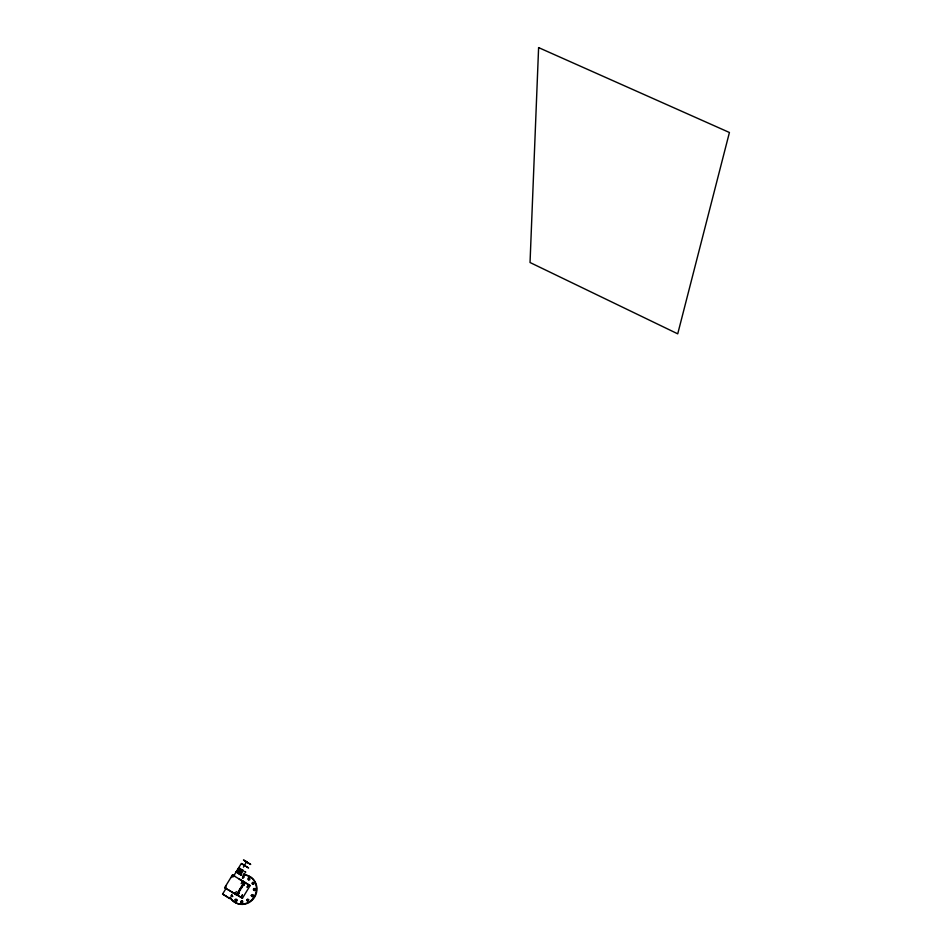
<?xml version="1.0" encoding="UTF-8"?>
<svg xmlns="http://www.w3.org/2000/svg" width="952" height="952" viewBox="0 0 952 952"><rect width="100%" height="100%" fill="white"/><g stroke="black" fill="none" stroke-linecap="round" stroke-linejoin="round"><path stroke-width="1.43" d="M225.529 886.812L226.421 885.396M235.441 893.012L236.334 891.584M238.036 894.63L238.928 893.202M238.976 893.285L238.119 894.666M241.165 883.634L242.046 882.207M241.463 896.379L242.344 894.963M242.391 895.047L241.57 896.403M243.855 885.265L244.64 883.825L243.807 885.289M247.103 887.109L247.972 885.705M248.02 885.788L247.199 887.133M238.297 872.008L238.678 870.949M238.631 872.175L239.725 870.033M237.893 869.569L238 869.938M240.416 872.425L241.035 871.437M231.348 895.368L231.657 896.546L232.788 896.475M239.856 872.127C241.522 869.985 239.107 872.448 240.547 872.556L242.117 869.854L243.295 870.568L240.677 874.852L238.916 873.805M244.152 873.305C245.997 873.936 241.772 876.209 244.188 876.887M243.534 874.329L244.176 874.733L244.759 873.769M243.45 867.129L246.52 861.869M253.47 896.32C254.113 893.214 249.84 896.225 252.78 896.796M235.096 876.447L232.502 874.9L224.648 887.716L242.451 898.2L250.114 885.586L242.01 880.552L244.724 882.302M234.573 893.916L236.727 894.785L244.14 882.611L242.201 881.409L244.117 882.135L236.274 895.011M236.929 895.416L244.771 882.54L250.114 885.586M238.904 891.143L239.392 891.81L238.75 891.405M240.332 890.013L239.963 889.406M241.38 888.275L241.023 887.669M242.439 886.538L242.082 885.943M226.35 896.308L229.849 898.593L222.578 894.083L226.338 887.942M233.097 876.899L241.32 863.476L242.796 864.38M236.905 872.484L236.227 872.08L237.548 870.247M237.893 869.485L238.881 867.855L240.082 868.581L237.536 872.948M239.487 874.15L240.547 872.556M231.741 877.066L231.336 877.518L232.145 876.054M249.864 879.707C247.211 881.457 249.103 875.995 249.507 879.184C246.961 881.278 247.746 876.007 249.888 878.398M236.762 901.08C238.952 898.95 233.323 898.283 235.239 900.83C238.512 900.925 234.573 897.796 235.715 901.044M253.708 884.408L252.328 883.599L253.744 882.694M254.862 890.608C257.314 888.525 251.935 888.394 254.16 890.596M242.76 876.114L242.82 878.232M231.764 894.463L232.49 895.903L230.908 896.094M222.578 894.071L226.005 896.082M243.248 876.209L243.664 877.566L242.379 877.982M224.648 887.716L228.885 890.203M239.809 889.668L240.451 890.072M240.856 887.942L241.51 888.347M241.915 886.205L242.57 886.609M245.402 861.167L243.462 859.989L246.044 861.572L245.402 861.215M244.14 882.611L242.201 881.409M236.167 872.044L236.417 872.199M242.213 864.023L243.26 864.666L242.391 864.13M236.251 872.151L237.096 872.675M241.118 871.485L240.499 871.104M249.222 863.571L250.709 864.476L247.865 862.738L248.769 863.25M240.13 879.565L241.13 880.16L238.738 878.636M231.11 891.584L233.359 892.893L232.74 892.464M247.972 867.593L248.579 867.962L246.711 866.808M244.593 871.377L245.783 872.091L245.211 871.746M230.836 891.417L229.17 890.382M246.77 862.024L245.723 861.37L247.472 862.5M243.426 864.773L244.39 865.368M241.403 875.304L237.988 873.234M246.675 861.953L247.365 862.381M247.294 862.345L248.079 862.821M244.212 865.261L246.627 866.748M239.226 868.057L243.295 870.568M239.428 869.842L240.035 870.223M240.118 871.58L240.915 872.068M246.235 866.51L247.782 867.462M232.502 874.9L244.771 882.54M245.545 861.298L244.319 860.525M234.335 893.131L242.451 898.2M233.514 892.762L237.024 894.963M244.616 860.715L245.319 861.155M247.496 901.068L247.484 899.616L248.924 899.735M243.76 874.971A14.887 14.018 -63.4 0 1 254.815 896.843A14.887 14.018 -63.4 0 1 230.491 897.712M243.236 874.662A14.923 14.042 -63.3 0 1 254.303 896.582A14.923 14.042 -63.3 0 1 229.944 897.438M255.005 889.323C252.887 892.833 252.958 886.181 255.005 889.323M240.654 901.663C242.534 904.983 242.891 898.39 240.654 901.663M241.177 901.913C242.867 905.245 243.7 898.736 241.189 901.83M538.606 47.6L530.038 262.514L677.729 333.831L729.422 132.495L538.606 47.6M251.233 895.499C252.744 898.902 253.863 892.452 251.245 895.404M253.72 883.23C251.483 886.621 251.792 880.005 253.72 883.23M246.663 899.985C248.174 903.4 249.281 896.974 246.687 899.878"/></g></svg>
